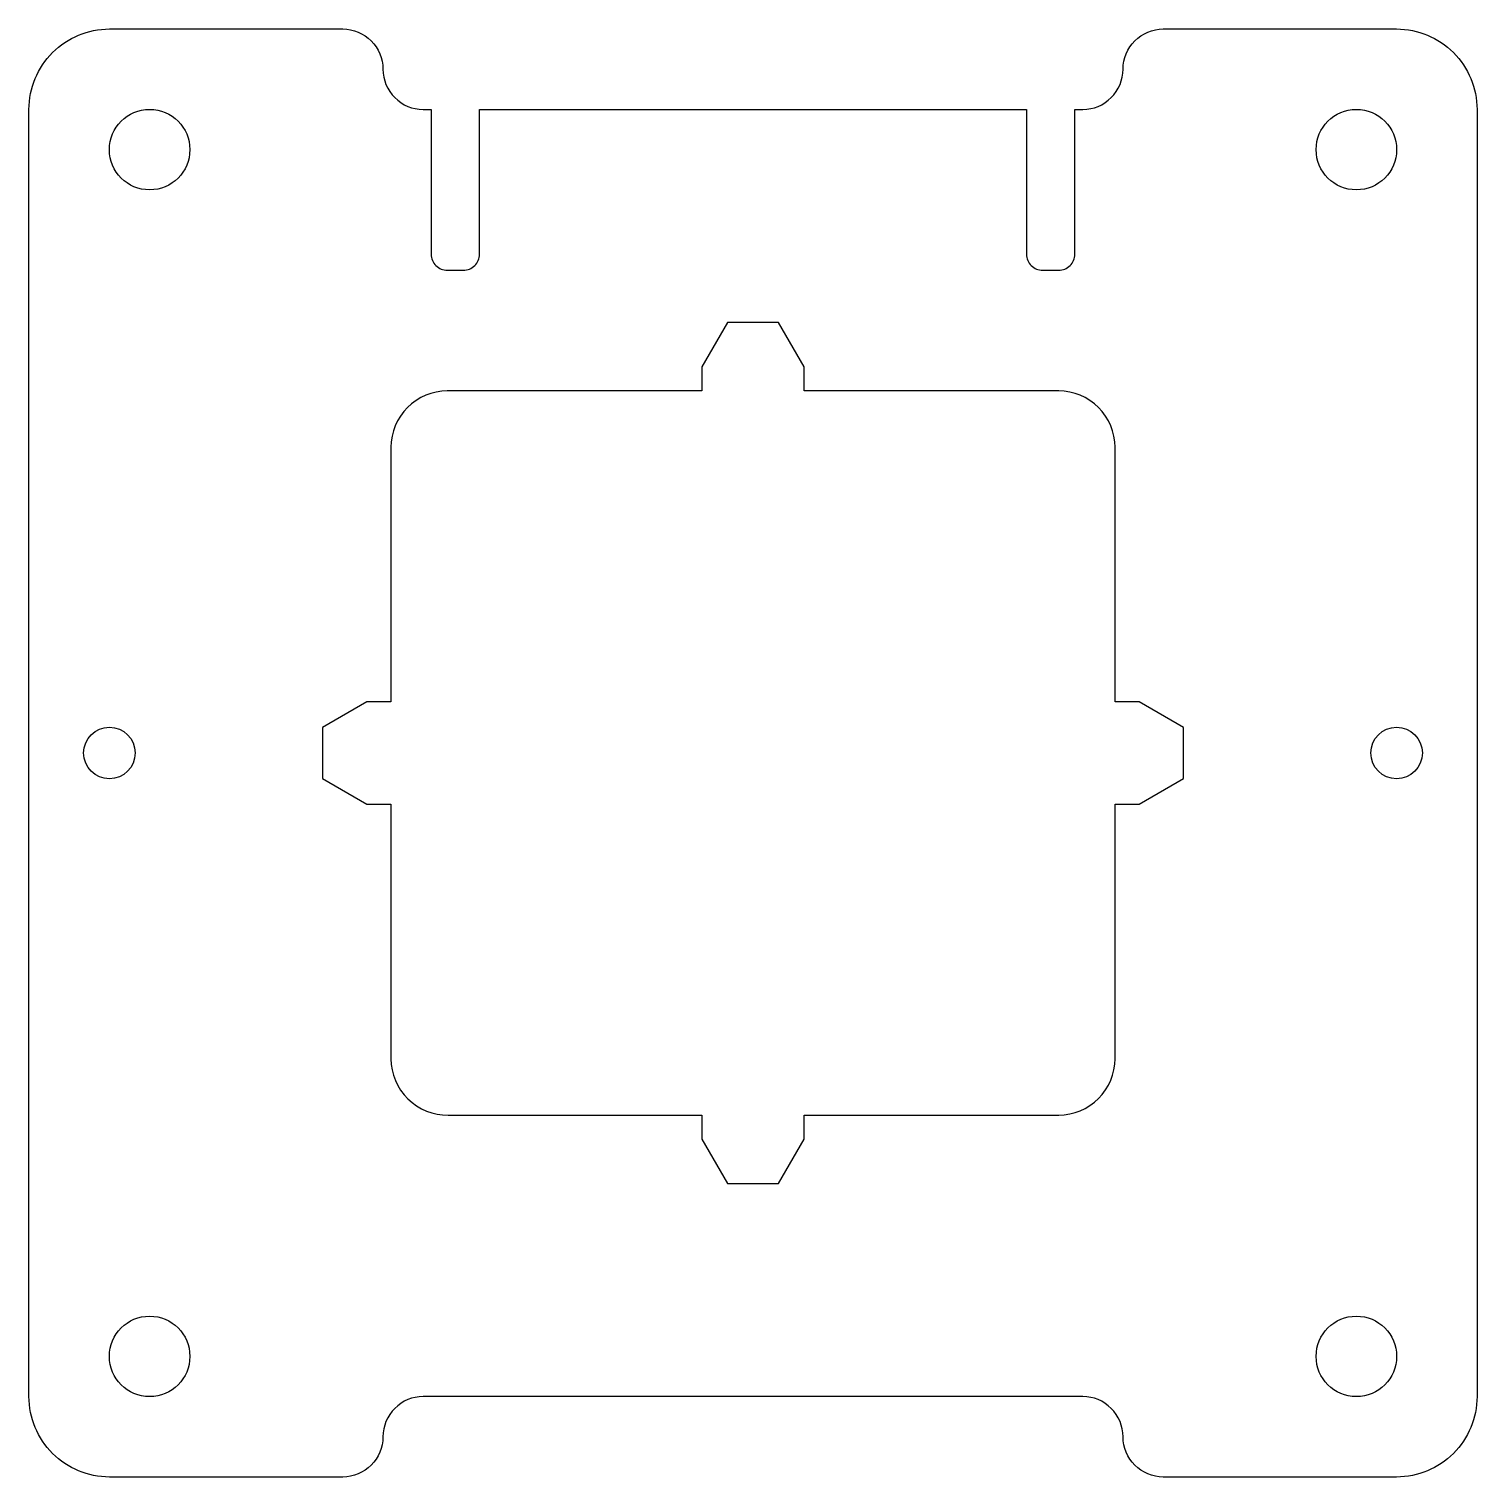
# Model space of a CAD drawing. Header units: millimetres. Extents: x -45 to 45, y -45 to 45.
import ezdxf

# ---------------------------------------------------------------- set-up
doc = ezdxf.new("R2010")
doc.units = ezdxf.units.MM
doc.layers.get('0').update_dxf_attribs({"linetype": 'CONTINUOUS'})

msp = doc.modelspace()

# ---------------------------------------------------------------- linework, layer by layer
for points in [[(20.5, -40), (-20.5, -40, 0.414214), (-23, -42.5, -0.414214), (-25.5, -45), (-40, -45, -0.414214), (-45, -40), (-45, 40, -0.414214), (-40, 45), (-25.5, 45, -0.414214), (-23, 42.5, 0.414214), (-20.5, 40), (-20, 40), (-20, 31, 0.414214), (-19, 30), (-18, 30, 0.414214), (-17, 31), (-17, 40), (17, 40), (17, 31, 0.414214), (18, 30), (19, 30, 0.414214), (20, 31), (20, 40), (20.5, 40, 0.414214), (23, 42.5, -0.414214), (25.5, 45), (40, 45, -0.414214), (45, 40), (45, -40, -0.414214), (40, -45), (25.5, -45, -0.414214), (23, -42.5, 0.414214)], [(19, 22.5), (3.176, 22.5), (3.176, 24), (1.588, 26.75), (-1.587, 26.75), (-3.175, 24), (-3.175, 22.5), (-19, 22.5, 0.414214), (-22.5, 19), (-22.5, 3.176), (-24, 3.176), (-26.75, 1.588), (-26.75, -1.587), (-24, -3.175), (-22.5, -3.175), (-22.5, -19, 0.419353), (-18.939, -22.499), (-17, -22.5), (-17, -22.5), (-3.176, -22.5), (-3.176, -24), (-1.588, -26.75), (1.587, -26.75), (3.175, -24), (3.175, -22.5), (19, -22.5, 0.414214), (22.5, -19), (22.5, -3.176), (24, -3.176), (26.75, -1.588), (26.75, 1.587), (24, 3.175), (22.5, 3.175), (22.5, 19, 0.414214)]]:
    msp.add_lwpolyline(points, format="xyb", close=True)
for centre, radius in [((-37.5, 37.5), 2.5), ((37.5, 37.5), 2.5), ((-40, 0), 1.6), ((40, 0), 1.6), ((-37.5, -37.5), 2.5), ((37.5, -37.5), 2.5)]:
    msp.add_circle(centre, radius)

doc.saveas('drawing.dxf')
